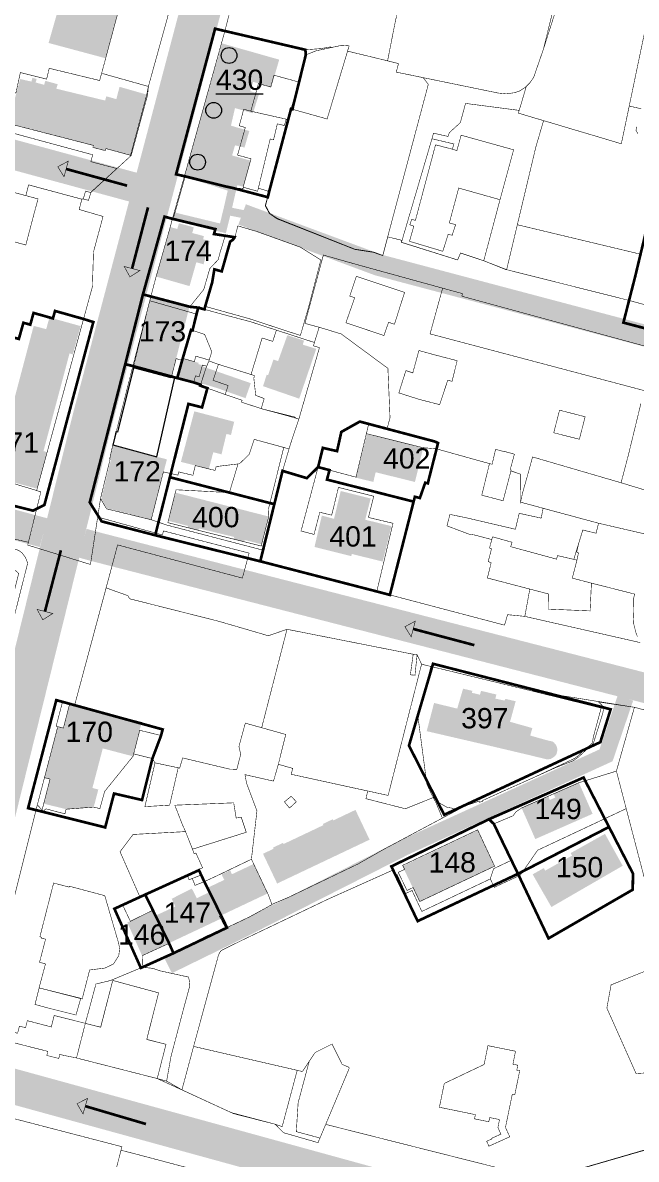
# Model space of a CAD drawing. Header units: millimetres. Extents: x 21689 to 31331, y 37531 to 43751.
# Drawn here: x 26445.3 to 26672, y 42605.9 to 43025.9 of the extents above; entities that cross this region are included whole.
import ezdxf

# ---------------------------------------------------------------- set-up
doc = ezdxf.new("R2010")
doc.units = ezdxf.units.MM
doc.linetypes.add('g5_084', pattern=[0.4, 0.2, -0.2])
for name, color, linetype, lineweight, transparency in [('0.1 ОКН', 1, 'Continuous', 9, 0.4), ('00 Дороги', 252, 'Continuous', 9, 0.2), ('24. ценная дореволюц постройка', 192, 'Continuous', 13, 0.4)]:
    doc.layers.add(name, color=color, linetype=linetype, lineweight=lineweight, transparency=transparency)
for name, color, linetype, lineweight in [('0.15 - Видовые раскрытия', 22, 'Continuous', 9), ('00 номер ОКН', 7, 'Continuous', 15), ('00 Разраб границы', 5, 'g5_084', 50), ('CONTUR', 150, 'Continuous', 9)]:
    doc.layers.add(name, color=color, linetype=linetype, lineweight=lineweight)
doc.layers.add('0.16.3 - пешеходные пути', color=40, linetype='boundary')
doc.layers.add('00 Парки и скверы', color=114, linetype='Continuous', lineweight=9, true_color=0x00a945, transparency=0.5)
doc.layers.add('25. ценная историческая застройка сов пер', color=92, linetype='Continuous', lineweight=0, true_color=0x19df16)
doc.styles.get("Standard").update_dxf_attribs({"font": 'arial.ttf'})
doc.linetypes.add('474_2', pattern='A,1,-0.5,[222,geobl2.shx,S=0.1,R=0,X=0,Y=0],-0.5,3', length=5)
doc.linetypes.add('boundary', pattern='A,7,-3,[1,bnd.shx,S=1,R=0,X=0,Y=0],-3,3', length=16)

# ---------------------------------------------------------------- blocks, each defined once
blk = doc.blocks.new('участки все')
at = {"layer": 'CONTUR', "const_width": 0.2}
for points in [[(3646.09, 5430.44), (3633.21, 5380.5), (3618.81, 5328.78), (3618.24, 5326.77), (3614.35, 5312.97), (3613.81, 5311.1), (3613.01, 5308.03), (3607.78, 5289.7), (3605.92, 5282.63), (3604.97, 5278.99), (3599.2, 5256.68), (3593.1, 5232.59), (3592.92, 5232.62), (3590.64, 5222.42), (3590.82, 5222.38), (3587.25, 5207.7), (3583.53, 5183.35), (3560.35, 5190.52), (3560.59, 5191.56), (3565.2, 5210.18), (3563.65, 5210.68), (3584.25, 5286.04), (3584.65, 5298.85), (3588.18, 5311.97), (3579.35, 5314.55), (3580.36, 5318.34), (3580.89, 5318.46), (3582.81, 5317.91), (3583.65, 5320.79), (3598.59, 5334.5), (3604.66, 5356.94), (3604.94, 5360.01), (3611.86, 5384.94)], [(3549.26, 5344.28), (3584.35, 5334.76), (3583.68, 5332.21), (3593.27, 5329.68), (3583.57, 5320.82), (3581.73, 5321.34), (3580.89, 5318.5), (3580.35, 5318.35), (3560.65, 5323.65), (3559.67, 5319.67), (3527.73, 5328.13)], [(3750.9, 4956.02), (3793.92, 4968.48)], [(3785.45, 5345.09), (3785.14, 5343.79), (3785.83, 5342.6)], [(3786.82, 5298.02), (3752.07, 5306.33), (3741.3, 5308.91), (3748.13, 5337.63), (3750.99, 5347.38), (3750.99, 5347.38), (3756.12, 5345.86), (3764.78, 5343.28), (3779.73, 5338.83), (3782.65, 5352.77), (3787.05, 5351.77)], [(3826.84, 5253.57), (3720.79, 5282.49), (3721, 5283.46), (3713.69, 5285.46), (3683.17, 5293.87), (3669.6, 5297.7), (3669.08, 5295.77), (3668.69, 5295.89), (3661.03, 5300.65), (3644.84, 5306.47), (3637.99, 5308.49), (3637.03, 5304.73), (3636.81, 5304.29), (3629.2, 5305.48), (3629.69, 5307.29), (3614.07, 5311.06), (3614.64, 5312.93), (3618.54, 5326.78), (3618.54, 5326.78), (3633.55, 5323.05), (3635.92, 5322.54), (3639.9, 5322.25), (3640.01, 5322.76), (3645.3, 5321.28), (3645.58, 5322.41), (3649.58, 5321.18), (3648.09, 5315.95), (3649.62, 5313.04), (3652.37, 5311.13), (3681.26, 5299.76), (3688.03, 5298.71), (3691.58, 5297.51), (3693.42, 5304.42), (3698.58, 5303.15), (3698.41, 5302.41), (3719.22, 5295.88), (3720.31, 5298.42), (3728.88, 5295.59), (3737.31, 5292.31), (3782.59, 5280.93), (3780.49, 5272.73), (3798.63, 5267.96)], [(3823.07, 5269.87), (3782.59, 5280.93), (3784.83, 5289.7), (3788.05, 5303.1)], [(3786.96, 5242.87), (3782.39, 5224.04), (3779.63, 5213.55), (3753.17, 5221.27), (3746.92, 5223.09), (3745.3, 5217.12), (3743.2, 5209.72), (3742.49, 5206.38), (3742.49, 5206.38), (3742.37, 5216.77), (3738.91, 5217.93), (3739.02, 5218.29), (3738.71, 5218.6), (3740.21, 5224.11), (3736.99, 5225), (3736.56, 5225.04), (3733.26, 5225.89), (3731.97, 5220.38), (3731, 5220.64), (3726.92, 5221.75), (3711.44, 5226.08), (3706.43, 5226.52), (3685.51, 5231.72), (3685.74, 5232.7), (3686.27, 5234.95), (3693.1, 5233.34), (3694.24, 5237.55), (3693.46, 5255.83), (3676.21, 5268.54), (3668.04, 5271.03), (3662.81, 5272.44), (3669.61, 5297.69), (3683.16, 5293.86), (3713.68, 5285.46), (3709.04, 5268.57), (3788.27, 5247.59)], [(3548.8, 5215.18), (3563.65, 5210.68), (3565.2, 5210.18), (3560.59, 5191.56), (3540.46, 5196.13)], [(3818.62, 5121.68), (3784.56, 5130.57), (3746.38, 5136.68), (3705.9, 5146.5), (3704.26, 5149.99), (3702.8, 5150.18), (3656.17, 5159.4), (3649.26, 5157.01), (3637.6, 5160.42), (3630.67, 5162.43), (3598.01, 5170.68), (3597.35, 5171.83), (3589.32, 5174.69), (3593.57, 5190.58), (3639.67, 5178.32), (3642.17, 5187.55), (3610.52, 5195.76), (3610.13, 5194.26), (3586.21, 5200.89), (3587.25, 5207.7), (3589.48, 5203.91), (3605.98, 5199.88), (3611.94, 5197.87), (3647.29, 5188.64), (3646.3, 5184.52), (3689.35, 5173.38), (3736.56, 5160.93), (3737.69, 5164.8), (3744.06, 5164.17), (3786.69, 5154.49)], [(3546.94, 5130.82), (3560.3, 5183.75), (3560.04, 5184.67), (3559.41, 5186.12), (3558.23, 5187.67)], [(3540.46, 5196.13), (3560.59, 5191.56), (3560.35, 5190.52), (3583.53, 5183.35), (3586.2, 5200.89), (3586.2, 5200.89), (3610.13, 5194.26), (3610.52, 5195.76), (3642.17, 5187.55), (3639.67, 5178.32), (3593.57, 5190.58), (3577.72, 5131.5), (3575.88, 5131.98), (3573.24, 5132.67), (3572.63, 5130.38), (3571.4, 5125.69), (3570.86, 5123.59), (3571.45, 5123.43), (3566.54, 5104.58), (3563.9, 5094.52), (3543.64, 5013.61)], [(3785.65, 5156.76), (3785.11, 5158.17), (3784.32, 5161.34), (3784.17, 5164.12), (3784.32, 5171.08), (3784.69, 5172.4), (3784.69, 5172.4), (3768.68, 5176.46), (3764.84, 5177.46), (3761.6, 5178.31), (3763.18, 5184.37), (3763.32, 5184.96), (3763.91, 5187.76), (3763.23, 5187.92), (3763.96, 5191.12), (3765.49, 5196.09), (3770.4, 5194.89), (3771.3, 5198.6), (3791.38, 5193.94)], [(3787.71, 4995.38), (3785.18, 4995.21), (3774.38, 5019.4), (3775.94, 5028), (3799.38, 5037.38)], [(3789.07, 5064.26), (3781.53, 5093.12), (3748.77, 5077.74), (3742.4, 5068.53), (3732.79, 5064.05), (3731.3, 5067.14), (3705.99, 5055.13), (3702.39, 5062.87), (3700.04, 5061.78), (3696.87, 5068.71), (3695.81, 5069.27), (3695.29, 5070.41), (3671.43, 5059.71), (3640.73, 5045.06), (3632.26, 5040.89), (3631.72, 5040.49), (3631.25, 5039.87), (3630.81, 5038.87), (3621.65, 5005.25), (3661.88, 4995.96), (3666.57, 5002.99), (3672.82, 5006.12), (3676.54, 4998.61), (3679.02, 4997.54), (3679.17, 4997.17), (3670.47, 4976.43), (3750.94, 4956.13), (3793.92, 4968.62)], [(3652.86, 4951.54), (3600.73, 4965.36), (3594.82, 4966.88), (3595.15, 4968.18), (3539.99, 4982.53), (3546.21, 5008.51), (3546.21, 5008.51), (3546.69, 5008.76), (3567.78, 5003.41), (3567.39, 5001.91), (3571.81, 5000.8), (3572.18, 5002.3), (3573.26, 5002.02), (3578.37, 5000.98), (3608.21, 4993.37), (3636.38, 4980.41), (3651.83, 4976.48), (3654.87, 4973.36), (3667.63, 4969.68), (3670.47, 4976.43), (3744.9, 4957.65)]]:
    blk.add_lwpolyline(points, dxfattribs=at)
for points in [[(3693.34, 5369.48), (3678.53, 5373.07), (3679.13, 5375.02), (3676.48, 5375.23), (3672.82, 5374.45), (3672.18, 5374.61), (3668.79, 5374.01), (3662.97, 5373.56), (3633.21, 5380.5), (3646.09, 5430.44), (3647.81, 5431.53), (3679.58, 5423.61), (3695.68, 5419.27), (3700.14, 5418.08), (3702.09, 5416.93), (3706.03, 5413.6), (3702.2, 5403.69), (3697.24, 5388.15), (3696.27, 5384.4), (3693.34, 5369.48)], [(3702.09, 5416.93), (3706.03, 5413.6), (3702.2, 5403.69), (3697.24, 5388.15), (3696.27, 5384.4), (3693.34, 5369.48), (3697.38, 5368.47), (3696.54, 5365.31), (3734.29, 5357.56), (3737.24, 5357.27), (3740.08, 5357.68), (3741.91, 5358.2), (3744.26, 5359.71), (3745.96, 5361.39), (3747.36, 5363.44), (3750.9, 5373.69), (3756.22, 5395.14), (3759.39, 5396.85), (3760.36, 5399.78), (3744.92, 5405.92), (3713.22, 5415.07), (3702.09, 5416.93)], [(3741.68, 5350.15), (3744.62, 5360.08), (3745.96, 5361.39), (3747.36, 5363.44), (3748.53, 5366.83), (3749.11, 5368.52), (3750.9, 5373.69), (3757.43, 5394.18), (3759.99, 5397.17), (3760.66, 5397.77), (3761.6, 5401.22), (3791.11, 5393.34), (3779.73, 5338.83), (3764.78, 5343.28), (3756.12, 5345.86), (3741.68, 5350.15)], [(3612.37, 5386.99), (3611.86, 5384.94), (3604.94, 5360.01), (3587.66, 5364.87), (3594.87, 5391.68), (3612.37, 5386.99)], [(3657.66, 5351.72), (3658.15, 5351.58), (3663.69, 5350.04), (3668.36, 5348.73), (3671, 5347.99), (3678.55, 5373.06), (3693.34, 5369.48), (3697.38, 5368.47), (3696.54, 5365.31), (3706.5, 5363.26), (3708.39, 5360.78), (3691.55, 5297.57), (3688.09, 5298.84), (3681.2, 5299.89), (3652.68, 5311.2), (3649.79, 5313.19), (3648.27, 5316.01), (3657.66, 5351.72)], [(3679.13, 5375.02), (3676.48, 5375.23), (3666.81, 5373.15), (3663.12, 5371.68), (3658.15, 5351.58), (3663.69, 5350.04), (3668.36, 5348.73), (3671, 5347.99), (3679.13, 5375.02)], [(3553.94, 5358.1), (3555.98, 5357.57), (3557.63, 5365.15), (3567.34, 5362.73), (3568.29, 5366.72), (3586.92, 5362.21), (3587.66, 5364.87), (3604.94, 5360.01), (3604.33, 5357.04), (3598.34, 5334.56), (3589.29, 5337.05), (3588.95, 5336.3), (3584.47, 5337.48), (3584.58, 5338.23), (3551.18, 5346.84), (3553.94, 5358.1)], [(3645.59, 5361.07), (3650.17, 5359.81), (3651.37, 5364.17), (3659.12, 5362.04), (3660.6, 5361.54), (3659.34, 5357.64), (3657.66, 5351.72), (3656.61, 5347.72), (3655.88, 5347.92), (3642.8, 5350.87), (3645.03, 5358.94), (3645.59, 5361.07)], [(3638.51, 5345.47), (3639.36, 5348.53), (3640.17, 5351.6), (3642.8, 5350.87), (3655.88, 5347.92), (3655.19, 5345.57), (3652.59, 5346.19), (3651.21, 5340.33), (3649.96, 5340.58), (3645.58, 5322.41), (3645.3, 5321.28), (3639.95, 5322.79), (3642.86, 5333.27), (3637.9, 5334.65), (3640.77, 5344.84), (3638.51, 5345.47)], [(3720.22, 5346.64), (3722.15, 5353.74), (3741.97, 5351.17), (3741.68, 5350.15), (3750.99, 5347.38), (3748.13, 5337.63), (3737.32, 5292.23), (3728.88, 5295.6), (3734.89, 5318.16), (3739.92, 5336.6), (3720.52, 5342), (3718.96, 5336.32), (3717.26, 5336.83), (3717.85, 5338.75), (3713.29, 5339.84), (3709.74, 5340.68), (3710.31, 5342.75), (3715.71, 5341.53), (3716.14, 5342.9), (3720.22, 5346.64)], [(3734.89, 5318.16), (3719.62, 5322.46), (3716.16, 5309.58), (3718.47, 5308.92), (3717.22, 5305.01), (3715.73, 5305.37), (3713.75, 5299.09), (3701.44, 5302.78), (3703.03, 5308.39), (3701.54, 5308.88), (3702.29, 5310.92), (3703.62, 5310.48), (3711.06, 5338.44), (3717.26, 5336.83), (3717.85, 5338.75), (3709.74, 5340.68), (3698.48, 5302.43), (3719.2, 5295.9), (3720.31, 5298.48), (3728.88, 5295.59), (3734.89, 5318.16)], [(3720.52, 5342), (3739.92, 5336.6), (3734.89, 5318.16), (3719.62, 5322.46), (3716.16, 5309.58), (3718.47, 5308.92), (3717.22, 5305.01), (3715.73, 5305.37), (3713.75, 5299.09), (3701.44, 5302.78), (3703.03, 5308.39), (3701.54, 5308.88), (3702.29, 5310.92), (3703.62, 5310.48), (3711.06, 5338.44), (3717.26, 5336.83), (3718.96, 5336.32), (3720.52, 5342)], [(3496.04, 5336.5), (3559.68, 5319.66), (3564.16, 5318.45), (3562.88, 5313.72), (3559.64, 5301.41), (3554.55, 5302.83), (3553.94, 5300.43), (3551.4, 5301.14), (3548.41, 5290.35), (3520.22, 5298.17), (3522.93, 5307.27), (3511.55, 5310.52), (3490.76, 5316.3), (3496.04, 5336.5)], [(3554.55, 5302.83), (3559.64, 5301.41), (3562.88, 5313.72), (3564.16, 5318.45), (3559.68, 5319.66), (3560.65, 5323.64), (3580.36, 5318.34), (3579.35, 5314.55), (3588.18, 5311.97), (3584.65, 5298.85), (3584.25, 5286.04), (3580.98, 5274.07), (3570.45, 5277.05), (3569.66, 5274.3), (3562.51, 5276.31), (3561.29, 5271.98), (3558.76, 5272.68), (3557.07, 5266.7), (3550.45, 5268.57), (3542.96, 5270.69), (3548.41, 5290.35), (3551.4, 5301.14), (3553.94, 5300.43), (3554.55, 5302.83)], [(3583.65, 5320.79), (3582.81, 5317.91), (3580.89, 5318.46), (3581.73, 5321.34), (3583.65, 5320.79)], [(3629.69, 5307.29), (3629.2, 5305.48), (3633.34, 5304.83), (3631.54, 5299), (3630.73, 5295.98), (3627.64, 5292.73), (3625.41, 5284.98), (3620.25, 5278.59), (3605.86, 5282.4), (3605.92, 5282.63), (3607.78, 5289.7), (3613.01, 5308.03), (3613.81, 5311.1), (3614.07, 5311.06), (3629.69, 5307.29)], [(3635.16, 5302.66), (3635.97, 5303.19), (3636.64, 5303.92), (3637.03, 5304.73), (3637.99, 5308.49), (3644.83, 5306.46), (3661.03, 5300.64), (3668.68, 5295.89), (3664.15, 5278.49), (3661.12, 5267.98), (3642.16, 5274.2), (3625.93, 5278.74), (3628.53, 5287.61), (3629.32, 5292.42), (3632.05, 5291.67), (3635.16, 5302.66)], [(3681.8, 5289.84), (3699.62, 5283.91), (3695.87, 5272.11), (3693.72, 5272.88), (3691.99, 5267.96), (3677.95, 5272.69), (3680.01, 5278.59), (3680.73, 5280.64), (3681.18, 5281.97), (3679.38, 5282.57), (3681.8, 5289.84)], [(3677.95, 5272.69), (3680.01, 5278.59), (3680.73, 5280.64), (3681.18, 5281.97), (3679.38, 5282.57), (3681.8, 5289.84), (3699.62, 5283.91), (3695.87, 5272.11), (3693.72, 5272.88), (3691.99, 5267.96), (3677.95, 5272.69)], [(3605.46, 5280.82), (3622.75, 5275.87), (3621.26, 5269.87), (3620.7, 5270.04), (3617.64, 5259.51), (3617.44, 5258.83), (3615.2, 5259.41), (3613.5, 5252.81), (3599.48, 5256.61), (3604.97, 5278.99), (3605.46, 5280.82)], [(3542.96, 5270.69), (3550.45, 5268.57), (3557.07, 5266.7), (3558.76, 5272.68), (3561.29, 5271.98), (3562.51, 5276.31), (3569.66, 5274.3), (3570.45, 5277.05), (3580.98, 5274.07), (3563.65, 5210.68), (3548.8, 5215.18), (3549.26, 5216.95), (3533.42, 5221.38), (3537.54, 5236.42), (3535.63, 5239.78), (3536.83, 5245.12), (3542.96, 5270.69)], [(3625.74, 5268.38), (3628.36, 5261.98), (3627.4, 5258.9), (3627.3, 5258.57), (3630.84, 5257.31), (3642.88, 5253.55), (3646.96, 5267.04), (3650.9, 5265.81), (3652.25, 5269.95), (3642.72, 5273.06), (3632.6, 5275.73), (3623.36, 5278.26), (3621.26, 5269.87), (3625.74, 5268.38)], [(3617.64, 5259.51), (3620.7, 5270.04), (3625.74, 5268.38), (3628.36, 5261.98), (3627.4, 5258.9), (3622.48, 5260.33), (3621.91, 5258.32), (3617.64, 5259.51)], [(3646.96, 5267.04), (3650.9, 5265.81), (3652.25, 5269.95), (3666.3, 5265.39), (3665.93, 5264.15), (3668.16, 5263.48), (3660.56, 5237.1), (3659.15, 5237.5), (3659.24, 5237.78), (3656.65, 5238.43), (3646.64, 5240.94), (3647.73, 5244.67), (3645.58, 5245.47), (3644.61, 5245.86), (3643.91, 5252.13), (3644.12, 5253.17), (3642.88, 5253.55), (3646.96, 5267.04)], [(3665.93, 5264.15), (3668.16, 5263.48), (3660.5, 5236.91), (3658.15, 5230.05), (3657.07, 5226.55), (3654.52, 5217.95), (3663.48, 5215.26), (3667.66, 5219.34), (3681.66, 5215.61), (3685.51, 5231.72), (3685.74, 5232.7), (3686.27, 5234.95), (3693.1, 5233.34), (3694.24, 5237.55), (3693.46, 5255.83), (3676.21, 5268.54), (3668.04, 5271.03), (3665.93, 5264.15)], [(3627.4, 5258.9), (3622.48, 5260.33), (3621.91, 5258.32), (3617.64, 5259.51), (3615.64, 5252.39), (3621.69, 5250.69), (3622.36, 5253.09), (3623.7, 5252.73), (3624.92, 5257.06), (3626.51, 5256.62), (3627.3, 5258.57), (3627.4, 5258.9)], [(3630.84, 5257.31), (3627.3, 5258.57), (3626.21, 5255.86), (3624.09, 5249.45), (3633.32, 5246.17), (3634.42, 5249.48), (3628.85, 5251.4), (3629.96, 5254.65), (3630.84, 5257.31)], [(3704.92, 5262.42), (3710.93, 5260.77), (3719.05, 5258.66), (3717.16, 5251.04), (3715.57, 5251.44), (3712.59, 5242.42), (3705.17, 5244.33), (3697.49, 5246.76), (3700.11, 5255.01), (3702.66, 5254.16), (3704.92, 5262.42)], [(3638.6, 5220.57), (3642.22, 5224.05), (3644.04, 5229.59), (3656.93, 5226.06), (3658.15, 5230.05), (3660.5, 5236.91), (3660.56, 5237.1), (3656.38, 5238.3), (3646.64, 5240.94), (3639.35, 5243.34), (3639.58, 5244.04), (3633.32, 5246.17), (3627.46, 5248.25), (3624.09, 5249.45), (3624.21, 5249.81), (3621.69, 5250.64), (3614.85, 5252.44), (3599.2, 5256.68), (3593.1, 5232.59), (3592.92, 5232.62), (3590.64, 5222.42), (3590.82, 5222.38), (3587.25, 5207.7), (3589.48, 5203.91), (3605.98, 5199.88), (3610.48, 5217.56), (3615.86, 5216.36), (3616.14, 5217.56), (3621.4, 5216.31), (3622.27, 5219.9), (3627.32, 5218.66), (3629.57, 5218.12), (3629.99, 5219.54), (3638.6, 5220.57)], [(3621.69, 5250.64), (3622.36, 5253.09), (3623.7, 5252.73), (3624.92, 5257.06), (3626.51, 5256.62), (3626.21, 5255.86), (3624.21, 5249.81), (3621.69, 5250.64)], [(3646.64, 5240.94), (3639.35, 5243.34), (3639.58, 5244.04), (3633.32, 5246.17), (3634.42, 5249.48), (3628.85, 5251.4), (3630.84, 5257.31), (3644.12, 5253.17), (3643.91, 5252.13), (3644.61, 5245.86), (3647.73, 5244.67), (3646.64, 5240.94)], [(3766.35, 5237.95), (3764.22, 5229.63), (3754.75, 5232.03), (3756.89, 5240.37), (3766.35, 5237.95)], [(3612.13, 5198.8), (3612.29, 5199.46), (3613.69, 5205.1), (3614.9, 5210.04), (3615.19, 5210.96), (3622.49, 5210.58), (3628.75, 5210.24), (3629.16, 5210.21), (3631.65, 5210.09), (3634.56, 5209.93), (3634.87, 5209.92), (3635.69, 5212.64), (3636.85, 5216.48), (3637.96, 5220.14), (3638.06, 5220.51), (3638.6, 5220.57), (3642.22, 5224.05), (3644.04, 5229.59), (3654.97, 5226.59), (3653.01, 5218.75), (3652.96, 5218.55), (3652.32, 5215.93), (3649.33, 5203.87), (3649.44, 5201.13), (3646.8, 5190.86), (3646.64, 5190.18), (3612.13, 5198.8)], [(3661.36, 5195.72), (3666.16, 5194.46), (3668.28, 5202.64), (3672.69, 5201.58), (3675.18, 5211.84), (3688.23, 5208.58), (3686.26, 5200.73), (3695.34, 5198.58), (3689.35, 5173.38), (3736.56, 5160.93), (3737.69, 5164.8), (3744.06, 5164.17), (3745.9, 5174.25), (3730.23, 5178.37), (3731.61, 5183.98), (3730.52, 5184.42), (3731.78, 5189.21), (3731, 5189.43), (3731.86, 5192.56), (3725.48, 5194.25), (3723.46, 5194.54), (3715.28, 5197.62), (3716.39, 5201.85), (3722.22, 5200.66), (3740.58, 5196.37), (3741.98, 5202.26), (3750.11, 5200.48), (3750.81, 5204.13), (3742.49, 5206.38), (3742.37, 5216.77), (3738.92, 5217.93), (3736.03, 5206.9), (3728.15, 5208.96), (3731, 5220.64), (3726.92, 5221.75), (3711.44, 5226.08), (3706.43, 5226.52), (3685.51, 5231.72), (3681.66, 5215.61), (3667.66, 5219.34), (3661.36, 5195.72)], [(3746.92, 5223.09), (3753.17, 5221.27), (3779.63, 5213.55), (3791.88, 5209.81), (3791.24, 5207.34), (3793.09, 5206.76), (3792.35, 5203.61), (3791.48, 5197.6), (3790.6, 5194.12), (3771.3, 5198.6), (3742.49, 5206.38), (3743.2, 5209.72), (3745.3, 5217.12), (3746.92, 5223.09)], [(3667.66, 5219.34), (3663.48, 5215.26), (3654.52, 5217.95), (3646.3, 5184.52), (3689.35, 5173.38), (3695.34, 5198.58), (3686.26, 5200.73), (3688.23, 5208.58), (3675.18, 5211.84), (3672.69, 5201.58), (3668.28, 5202.64), (3666.16, 5194.46), (3661.36, 5195.72), (3667.66, 5219.34)], [(3716.39, 5201.85), (3722.22, 5200.66), (3740.59, 5196.36), (3741.98, 5202.25), (3750.11, 5200.48), (3750.81, 5204.12), (3771.3, 5198.6), (3770.4, 5194.89), (3765.49, 5196.1), (3762.15, 5185.25), (3756.13, 5186.64), (3755.82, 5185.32), (3738.85, 5189.93), (3739.31, 5191.57), (3732.14, 5193.57), (3731.86, 5192.56), (3725.48, 5194.25), (3723.46, 5194.54), (3715.28, 5197.62), (3716.39, 5201.85)], [(3768.68, 5176.46), (3764.84, 5177.46), (3761.6, 5178.31), (3763.18, 5184.37), (3763.32, 5184.96), (3762.64, 5185.12), (3762.15, 5185.25), (3756.13, 5186.64), (3755.82, 5185.31), (3738.85, 5189.93), (3739.31, 5191.57), (3732.14, 5193.57), (3731.86, 5192.56), (3731, 5189.43), (3731.78, 5189.21), (3730.52, 5184.42), (3731.61, 5183.98), (3730.23, 5178.37), (3731.47, 5178.03), (3746.09, 5174.21), (3752.75, 5172.48), (3752.69, 5168.25), (3752.67, 5166.86), (3768.18, 5166.19), (3768.25, 5167.57), (3768.68, 5176.46)], [(3460.04, 5169.59), (3551.82, 5184.59), (3557.01, 5180.06), (3547.52, 5141.84), (3548.22, 5141.64), (3547.43, 5138.75), (3546.82, 5138.92), (3545.01, 5131.3), (3546.94, 5130.82), (3560.3, 5183.75), (3560.04, 5184.67), (3559.41, 5186.12), (3558.23, 5187.67), (3557.05, 5188.54), (3555.3, 5189.13), (3460.65, 5172.14), (3460.04, 5169.59)], [(3589.32, 5174.69), (3597.35, 5171.83), (3598.01, 5170.68), (3630.67, 5162.43), (3637.6, 5160.42), (3649.26, 5157.01), (3656.17, 5159.4), (3646.81, 5123.03), (3640.76, 5124.71), (3638.41, 5116.09), (3639.05, 5113.16), (3637.63, 5107.66), (3635.07, 5107.7), (3617.6, 5111.86), (3616.5, 5108.1), (3607.38, 5110.04), (3606.42, 5111.62), (3599.5, 5113.35), (3601.74, 5122.07), (3609.63, 5120.15), (3610.16, 5122.17), (3602.27, 5124.25), (3602.45, 5125), (3577.72, 5131.5), (3589.32, 5174.69)], [(3656.17, 5159.4), (3702.8, 5150.18), (3701.76, 5142.58), (3703.46, 5142.42), (3704.26, 5149.99), (3705.9, 5146.5), (3693.54, 5098), (3657.72, 5105.81), (3658.27, 5108), (3652.97, 5109.51), (3655.7, 5120.53), (3646.81, 5123.03), (3656.17, 5159.4)], [(3702.8, 5150.18), (3704.26, 5149.99), (3703.46, 5142.42), (3701.76, 5142.58), (3702.8, 5150.18)], [(3709.33, 5145.67), (3746.38, 5136.68), (3772.27, 5130.29), (3769.42, 5119.79), (3769.02, 5117.38), (3763.34, 5112.33), (3762.4, 5111.65), (3747.51, 5104.69), (3736.52, 5099.78), (3728.4, 5096.09), (3728.46, 5095.87), (3727.32, 5095.45), (3727.17, 5095.9), (3722.1, 5094.16), (3720.73, 5093.43), (3720.21, 5093.16), (3718.42, 5093.01), (3715.08, 5093.72), (3711.86, 5095.58), (3710.41, 5097.18), (3709.53, 5098.51), (3707.84, 5102.24), (3704.61, 5126.75), (3709.33, 5145.67)], [(3571.45, 5123.43), (3573.53, 5122.89), (3574.07, 5125), (3575.28, 5129.69), (3575.88, 5131.98), (3573.24, 5132.67), (3572.63, 5130.38), (3571.4, 5125.69), (3570.86, 5123.59), (3571.45, 5123.43)], [(3771.3, 5132.54), (3784.56, 5130.57), (3777.91, 5106.99), (3764.04, 5102.7), (3742.88, 5093.37), (3740.83, 5091.99), (3739.75, 5090.5), (3732.6, 5087.5), (3730.82, 5089.21), (3694.74, 5071.77), (3695.29, 5070.41), (3671.43, 5059.71), (3640.73, 5045.06), (3632.26, 5040.89), (3631.72, 5040.49), (3631.25, 5039.87), (3630.81, 5038.87), (3621.65, 5005.25), (3617.34, 4989.19), (3611.68, 4992.42), (3613.26, 5001.4), (3617.64, 5018.02), (3620.09, 5027.07), (3620.28, 5029.01), (3619.72, 5030.88), (3608.98, 5033.24), (3606.74, 5034.06), (3602.77, 5034.51), (3602.62, 5038.77), (3612.33, 5043.22), (3613.96, 5039.57), (3628.65, 5046.59), (3642.33, 5053.12), (3651.41, 5058.09), (3656.77, 5060.37), (3682.41, 5072.67), (3691.91, 5078.08), (3722.1, 5094.16), (3727.17, 5095.9), (3727.32, 5095.45), (3728.46, 5095.87), (3728.4, 5096.09), (3736.52, 5099.78), (3747.51, 5104.69), (3755.09, 5108.13), (3762, 5110.83), (3763.85, 5112.18), (3769.38, 5117.21), (3772.85, 5128.28), (3773.19, 5130.15), (3772.76, 5131.13), (3771.3, 5132.54)], [(3575.88, 5131.98), (3602.45, 5125), (3602.27, 5124.25), (3610.16, 5122.17), (3609.63, 5120.15), (3601.74, 5122.07), (3599.28, 5112.49), (3588.79, 5099.5), (3587.02, 5093.16), (3584.61, 5093.68), (3574.66, 5092.92), (3574.54, 5092.94), (3574.09, 5091.21), (3570.79, 5092.05), (3567.12, 5093.05), (3566.02, 5092.13), (3565.65, 5092.6), (3566.26, 5094.98), (3568.6, 5104.04), (3566.54, 5104.58), (3571.45, 5123.43), (3573.53, 5122.89), (3574.07, 5125), (3575.28, 5129.69), (3575.88, 5131.98)], [(3804.65, 5053.56), (3816.15, 5072.62), (3826.03, 5066.52), (3831.8, 5062.93), (3835.14, 5060.84), (3840.18, 5069), (3846.24, 5078.63), (3835.53, 5084.11), (3813.37, 5093.53), (3812.65, 5094.8), (3817.74, 5118.57), (3818.62, 5121.68), (3784.56, 5130.57), (3777.91, 5106.99), (3781.53, 5093.12), (3789.07, 5064.26), (3804.65, 5053.56)], [(3607.38, 5110.04), (3615.96, 5108.22), (3612.8, 5094.4), (3603.65, 5093.87), (3607.38, 5110.04)], [(3640.65, 5105.68), (3651.18, 5103.29), (3652.97, 5109.51), (3658.27, 5108), (3657.72, 5105.81), (3685.98, 5099.64), (3685.36, 5096.79), (3699.92, 5093.07), (3710.2, 5097.21), (3711.2, 5095.37), (3713.59, 5089.63), (3691.91, 5078.08), (3682.41, 5072.67), (3656.77, 5060.37), (3651.41, 5058.09), (3650.61, 5057.65), (3649.37, 5061.04), (3643.02, 5074.42), (3645.06, 5092.27), (3641.22, 5102.51), (3640.65, 5105.68)], [(3565.65, 5092.6), (3566.26, 5094.98), (3568.6, 5104.04), (3566.54, 5104.58), (3563.9, 5094.52), (3565.65, 5092.6)], [(3731.3, 5067.14), (3732.55, 5070.93), (3739.11, 5074.05), (3732.6, 5087.5), (3739.75, 5090.5), (3740.83, 5091.99), (3742.88, 5093.37), (3764.04, 5102.7), (3777.91, 5106.99), (3781.53, 5093.12), (3748.77, 5077.74), (3742.4, 5068.53), (3732.79, 5064.05), (3731.3, 5067.14)], [(3621.24, 5078.13), (3620.23, 5080.69), (3618.58, 5084.83), (3617.59, 5087.01), (3616.99, 5088.53), (3614.71, 5094.39), (3636.48, 5095.27), (3637.37, 5089.65), (3639.27, 5089.91), (3641.11, 5084.39), (3621.24, 5078.13)], [(3657.71, 5097.69), (3659.61, 5095.65), (3657.1, 5093.35), (3655.23, 5095.62), (3655.63, 5095.96), (3657.71, 5097.69)], [(3695.81, 5069.27), (3696.87, 5068.71), (3700.04, 5061.78), (3702.39, 5062.87), (3705.99, 5055.13), (3731.3, 5067.14), (3732.55, 5070.93), (3739.11, 5074.05), (3732.6, 5087.5), (3730.82, 5089.21), (3694.74, 5071.77), (3695.81, 5069.27)], [(3621.24, 5078.13), (3620.23, 5080.69), (3618.66, 5084.63), (3599.3, 5083.58), (3594.47, 5077.19), (3601.82, 5060.46), (3619.35, 5068.43), (3619.98, 5066.84), (3624.67, 5068.69), (3623.9, 5070.8), (3624.96, 5071.24), (3622.52, 5076.7), (3621.86, 5076.44), (3621.24, 5078.13)], [(3732.89, 5071.86), (3705.22, 5058.78), (3702.79, 5063.96), (3700.51, 5062.88), (3697.28, 5069.57), (3699.64, 5070.67), (3698.91, 5072.16), (3726.62, 5085.28), (3732.89, 5071.86)], [(3732.89, 5071.86), (3705.22, 5058.78), (3702.79, 5063.96), (3700.51, 5062.88), (3697.28, 5069.57), (3699.64, 5070.67), (3698.91, 5072.16), (3726.62, 5085.28), (3732.89, 5071.86)], [(3633.55, 5048.94), (3642.33, 5053.12), (3650.61, 5057.65), (3649.37, 5061.04), (3643.02, 5074.42), (3629.27, 5067.83), (3625.61, 5066.15), (3629.27, 5058.83), (3631.8, 5053.65), (3631.18, 5053.36), (3633.55, 5048.94)], [(3569.91, 5065.62), (3575.61, 5064.14), (3575.68, 5064.46), (3588.82, 5060.96), (3593.92, 5043.46), (3594.32, 5041.48), (3593.99, 5038.77), (3592.01, 5035.68), (3588.86, 5034.2), (3583.24, 5033.5), (3580.47, 5022.79), (3564.54, 5026.88), (3566.91, 5035.73), (3564.72, 5036.34), (3566.94, 5044.89), (3565.41, 5045.26), (3565.48, 5045.58), (3564.85, 5045.79), (3569.91, 5065.62)], [(3612.56, 5043.42), (3606.61, 5055.59), (3598.28, 5051.48), (3595.42, 5057.52), (3601.82, 5060.46), (3619.35, 5068.43), (3619.98, 5066.84), (3621.17, 5067.32), (3622.18, 5064.77), (3625.61, 5066.15), (3629.27, 5058.83), (3631.8, 5053.65), (3631.18, 5053.36), (3633.55, 5048.94), (3626.73, 5046.19), (3614.22, 5039.69), (3612.56, 5043.42)], [(3823.59, 4993.45), (3802.61, 4996.95), (3787.71, 4995.38), (3785.18, 4995.21), (3774.38, 5019.4), (3775.94, 5028), (3799.38, 5037.38), (3788.63, 5063.85), (3804.65, 5053.56), (3806.58, 5052.44), (3805.25, 5050.65), (3822.13, 5039.36), (3821.41, 5034.57), (3847.97, 5012.13), (3850.26, 5011.69), (3849.96, 5001.63), (3827.62, 4996.1), (3823.59, 4993.45)], [(3581.64, 5013.77), (3585.56, 5028.31), (3590.96, 5029.6), (3602.76, 5034.52), (3606.74, 5034.07), (3608.98, 5033.24), (3619.72, 5030.89), (3620.26, 5029), (3620.08, 5027.07), (3617.64, 5018.02), (3613.26, 5001.4), (3611.68, 4992.42), (3608.21, 4993.37), (3611.46, 5006.04), (3604.35, 5007.83), (3608.71, 5025.04), (3591.76, 5029.63), (3587.29, 5012.37), (3581.64, 5013.77)], [(3578.37, 5000.98), (3581.64, 5013.77), (3587.32, 5012.32), (3591.77, 5029.62), (3608.71, 5025.03), (3604.32, 5007.82), (3611.45, 5006.03), (3608.21, 4993.37), (3578.37, 5000.98)], [(3564.58, 5026.87), (3579.95, 5023.01), (3578.18, 5016.86), (3568.27, 5019.33), (3563.03, 5020.76), (3564.58, 5026.87)], [(3546.21, 5008.51), (3544.29, 5008.88), (3542.9, 5009.7), (3545.55, 5010.58), (3549.24, 5011.82), (3556.61, 5010.12), (3557.25, 5012.65), (3559.57, 5012.23), (3560.2, 5014.76), (3569.07, 5012.44), (3570.12, 5016.67), (3576.56, 5015.05), (3581.64, 5013.77), (3578.37, 5000.98), (3573.26, 5002.02), (3572.18, 5002.3), (3571.81, 5000.8), (3567.39, 5001.91), (3567.78, 5003.41), (3546.69, 5008.76), (3546.21, 5008.51)], [(3635.59, 4980.77), (3651.83, 4976.48), (3654.37, 4975.59), (3659.94, 4996.41), (3621.65, 5005.25), (3617.34, 4989.19), (3635.59, 4980.77)], [(3664.36, 4999.68), (3666.57, 5002.99), (3672.82, 5006.12), (3676.54, 4998.61), (3679.02, 4997.54), (3679.17, 4997.17), (3670.47, 4976.43), (3668.35, 4971.39), (3659.61, 4973.75), (3660.28, 4984.4), (3664.36, 4999.68)], [(3730.43, 5005.53), (3740.62, 5003.46), (3739.66, 4998.67), (3741.46, 4998.3), (3741.09, 4996.49), (3742.17, 4996.27), (3740.35, 4987.34), (3739.42, 4987.53), (3736.91, 4975.32), (3738.48, 4971.84), (3730.79, 4968.37), (3729.96, 4970.18), (3731.92, 4971.07), (3731.83, 4971.29), (3735.21, 4972.83), (3734.12, 4975.28), (3734.71, 4978.22), (3731.08, 4978.95), (3730.76, 4977.4), (3725.48, 4978.48), (3725.79, 4980.03), (3712.49, 4982.76), (3714.29, 4991.56), (3729.01, 4998.57), (3730.43, 5005.53)], [(3535.69, 4979.91), (3539.99, 4982.53), (3595.15, 4968.18), (3594.82, 4966.88), (3590.27, 4949.14), (3585.66, 4956.54), (3585.29, 4954.95), (3582.84, 4955.6), (3581.22, 4947.83), (3543.7, 4959.36), (3531.26, 4962.97), (3535.69, 4979.91)], [(3594.82, 4966.88), (3600.73, 4965.36), (3652.86, 4951.54), (3658.65, 4950.09), (3654.98, 4936.15), (3649.03, 4937.82), (3648.52, 4935.68), (3643.51, 4936.83), (3636.18, 4908.56), (3616.02, 4914.77), (3612.98, 4915.78), (3617.9, 4936.69), (3596.21, 4941.84), (3591.24, 4946.53), (3591.7, 4946.81), (3590.27, 4949.14), (3594.82, 4966.88)]]:
    blk.add_lwpolyline(points, close=True, dxfattribs=at)
blk = doc.blocks.new('стрелка вид улицы')
at = {"layer": '0.15 - Видовые раскрытия', "linetype": '474_2'}
h = blk.add_hatch(color=256, dxfattribs=at)
h.dxf.hatch_style = 1
h.paths.add_polyline_path([(-23.36, -2.99), (-23.36, 2.99), (-26.54, 0)])
at = {"layer": '0.15 - Видовые раскрытия', "const_width": 0.2}
blk.add_lwpolyline([(-23.36, -2.99), (-23.36, 2.99), (-26.54, 0), (-23.36, -2.99)], dxfattribs=at)
at = {"layer": '0.15 - Видовые раскрытия', "linetype": '474_2', "const_width": 1}
blk.add_lwpolyline([(-23.36, 0), (0, 0)], dxfattribs=at)

msp = doc.modelspace()

# ---------------------------------------------------------------- hatches: boundary and pattern name
at = {"layer": '0.1 ОКН', "lineweight": 9, "transparency": 33554585}
h = msp.add_hatch(color=1, dxfattribs=at)
h.dxf.hatch_style = 1
h.paths.add_polyline_path([(26530.4, 43004.07), (26537.12, 43002.17), (26540.03, 43012.28), (26518.9, 43018.28), (26505.54, 42971.09), (26526.89, 42965.26), (26529.59, 42974.91), (26522.63, 42976.87), (26523.7, 42980.62), (26527.22, 42979.79), (26528.99, 42985.9), (26522.2, 42987.89), (26523.7, 42994.38), (26530.33, 42992.46), (26532.61, 42999.66), (26529.33, 43000.61)])
at = {"layer": '0.1 ОКН', "transparency": 33554687}
h = msp.add_hatch(color=2, dxfattribs=at)
h.dxf.hatch_style = 1
edge = h.paths.add_edge_path()
edge.add_arc((26521.5, 43013.81), 2.91, 0, 360)
h = msp.add_hatch(color=2, dxfattribs=at)
h.dxf.hatch_style = 1
edge = h.paths.add_edge_path()
edge.add_arc((26515.81, 42993.56), 2.91, 0, 360)
h = msp.add_hatch(color=2, dxfattribs=at)
h.dxf.hatch_style = 1
edge = h.paths.add_edge_path()
edge.add_arc((26509.88, 42974.39), 2.91, 0, 360)
at = {"layer": '0.1 ОКН', "transparency": 33554585}
h = msp.add_hatch(color=1, dxfattribs=at)
h.dxf.hatch_style = 1
h.paths.add_polyline_path([(26502.37, 42949.7), (26499.66, 42950.44), (26494.43, 42932.15), (26501.88, 42930.02), (26506.89, 42928.59), (26509.43, 42937.41), (26512.08, 42936.65), (26514.37, 42945.21), (26511.9, 42945.92), (26512.19, 42947.04), (26510.32, 42947.59), (26507.9, 42948.2), (26508.48, 42950.32), (26502.97, 42951.81)])
h = msp.add_hatch(color=1, dxfattribs=at)
h.dxf.hatch_style = 1
h.paths.add_polyline_path([(26486.14, 42898.38), (26500.09, 42894.63), (26506.89, 42921.02), (26492.66, 42924.88)])
h = msp.add_hatch(color=1, dxfattribs=at)
h.dxf.hatch_style = 1
h.paths.add_polyline_path([(26439.97, 42878.66), (26434.89, 42875.98), (26424.29, 42878.78), (26420.13, 42863.61), (26436.01, 42859.32), (26435.69, 42857.71), (26450.7, 42853.68), (26454.33, 42867.22), (26452.92, 42867.6), (26462.54, 42903.7), (26463.75, 42903.35), (26466.68, 42913.8), (26455.12, 42917.01), (26453.93, 42912.68), (26449.3, 42913.89)])
h = msp.add_hatch(color=1, dxfattribs=at)
h.dxf.hatch_style = 1
h.paths.add_polyline_path([(26572.46, 42873.9), (26568.43, 42857.78), (26574.83, 42856.22), (26575.68, 42859.79), (26590.2, 42856.21), (26591.64, 42861.92), (26592.17, 42863.85), (26592.04, 42863.98), (26593.27, 42868.77)])
h = msp.add_hatch(color=1, dxfattribs=at)
h.dxf.hatch_style = 1
h.paths.add_polyline_path([(26478.59, 42869.92), (26477.32, 42864.75), (26477.87, 42864.62), (26474.27, 42849.95), (26476.36, 42846.48), (26492.83, 42842.32), (26498.53, 42864.56), (26494.77, 42865.52)])
h = msp.add_hatch(color=1, dxfattribs=at)
h.dxf.hatch_style = 1
h.paths.add_polyline_path([(26523.35, 42835.89), (26510.47, 42839.01), (26510.23, 42838.37), (26506.23, 42839.37), (26506.31, 42839.97), (26499.11, 42841.81), (26501.61, 42852.28), (26536.18, 42843.43), (26533.54, 42833.16), (26527.27, 42834.77), (26527.14, 42834.08), (26523.19, 42835.01)])
h = msp.add_hatch(color=1, dxfattribs=at)
h.dxf.hatch_style = 1
h.paths.add_polyline_path([(26553.08, 42832.18), (26566.67, 42828.79), (26566.87, 42829.61), (26573.66, 42827.92), (26578.29, 42826.77), (26581.53, 42839.88), (26571.83, 42842.25), (26573.83, 42850.11), (26562.78, 42852.85), (26560.29, 42842.58), (26555.8, 42843.78)])
h = msp.add_hatch(color=1, dxfattribs=at)
h.dxf.hatch_style = 1
h.paths.add_polyline_path([(26625.35, 42767.57), (26627.43, 42775.17), (26623.59, 42776.05), (26623.35, 42775.41), (26619.91, 42776.13), (26620.31, 42777.65), (26614.63, 42779.01), (26614.23, 42777.57), (26611.27, 42778.29), (26611.43, 42779.01), (26607.99, 42779.81), (26605.83, 42772.45), (26597.27, 42774.53), (26594.54, 42764.11), (26621.03, 42757.97), (26633.03, 42755.13), (26638.93, 42753.69), (26640.28, 42753.79), (26641.19, 42754.31), (26642.03, 42754.96), (26642.54, 42755.68), (26642.8, 42756.79), (26642.78, 42757.6), (26642.7, 42758.16), (26642.49, 42758.71), (26642.1, 42759.33), (26641.48, 42759.98), (26640.94, 42760.3), (26638.99, 42760.74), (26632.81, 42762.49), (26633.59, 42765.25)])
at = {"layer": '0.1 ОКН', "lineweight": 30, "transparency": 33554585}
h = msp.add_hatch(color=1, dxfattribs=at)
h.dxf.hatch_style = 1
h.paths.add_polyline_path([(26460.27, 42765.25), (26458.19, 42765.8), (26453.24, 42746.93), (26455.33, 42746.39), (26452.96, 42737.33), (26461.35, 42735.25), (26471.49, 42736.06), (26473.19, 42742.55), (26471.01, 42743.12), (26474.83, 42757.74), (26485.93, 42754.83), (26489.2, 42767.34), (26462.72, 42774.41)])
at = {"layer": '0.1 ОКН', "transparency": 33554585}
h = msp.add_hatch(color=1, dxfattribs=at)
h.dxf.hatch_style = 1
h.paths.add_polyline_path([(26640.04, 42738.68), (26639.43, 42740.06), (26629.62, 42735.73), (26634.69, 42724.23), (26655.85, 42733.56), (26650.78, 42745.06), (26641.45, 42740.94), (26642.05, 42739.57)])
h = msp.add_hatch(color=1, dxfattribs=at)
h.dxf.hatch_style = 1
h.paths.add_polyline_path([(26585.62, 42714.22), (26591.91, 42701.01), (26619.64, 42714.22), (26613.35, 42727.43)])
h = msp.add_hatch(color=1, dxfattribs=at)
h.dxf.hatch_style = 1
h.paths.add_polyline_path([(26638.34, 42712.57), (26637.82, 42713.5), (26633.7, 42711.2), (26640.63, 42699.12), (26666.99, 42714.36), (26660.43, 42726.15), (26647.76, 42719.06), (26648.28, 42718.13)])
h = msp.add_hatch(color=1, dxfattribs=at)
h.dxf.hatch_style = 1
h.paths.add_polyline_path([(26501.63, 42699.31), (26494.4, 42695.97), (26499.31, 42685.77), (26518.39, 42694.76), (26517.94, 42695.72), (26518.37, 42695.92), (26514.26, 42704.63), (26509.59, 42702.38), (26507.74, 42705.96), (26500.31, 42702.17)])
h = msp.add_hatch(color=1, dxfattribs=at)
h.dxf.hatch_style = 1
h.paths.add_polyline_path([(26483.9, 42693.4), (26489.37, 42681.12), (26499.31, 42685.77), (26493.34, 42697.96)])
at = {"layer": '00 Парки и скверы'}
h = msp.add_hatch(color=256, dxfattribs=at)
h.dxf.hatch_style = 1
h.paths.add_polyline_path([(26475.45, 43090.47), (26454.8, 43018.44), (26475.9, 43012.78), (26481.67, 43034.02), (26499.12, 43029.35), (26510.75, 43082.26)])
at = {"layer": '24. ценная дореволюц постройка'}
h = msp.add_hatch(color=192, dxfattribs=at)
h.dxf.hatch_style = 1
h.paths.add_polyline_path([(26503.71, 42863.63), (26508.67, 42882.31), (26523.41, 42878.44), (26522.21, 42873.56), (26520.53, 42873.96), (26518.71, 42866.41), (26515.67, 42867.21), (26514.03, 42860.99)])
h.paths.add_polyline_path([(26517.02, 42890.93), (26508.43, 42893.5), (26508.98, 42895.43), (26510.29, 42895.07), (26511.4, 42899), (26529.55, 42892.71), (26527.58, 42887.17)])
h.paths.add_polyline_path([(26508.98, 42895.44), (26510.29, 42895.07), (26511.51, 42899.38), (26510.14, 42899.76), (26510.27, 42900.22), (26504.36, 42901.88), (26502.33, 42894.68), (26508.3, 42893.03)])
h.paths.add_polyline_path([(26543.07, 42910.46), (26549.21, 42908.43), (26548.76, 42906.94), (26553.72, 42905.41), (26547.43, 42886.99), (26534.04, 42891.61), (26535.43, 42895.85), (26535.92, 42895.68), (26537.91, 42901.43), (26539.62, 42900.86)])
h = msp.add_hatch(color=192, dxfattribs=at)
h.dxf.hatch_style = 1
h.paths.add_polyline_path([(26513.52, 42706.2), (26519.73, 42709.14), (26518.73, 42711.24), (26521.88, 42712.73), (26522.58, 42711.24), (26530.63, 42715.04), (26535.78, 42704.15), (26518.37, 42695.92)])
at = {"layer": '25. ценная историческая застройка сов пер', "lineweight": 30, "true_color": 0x19df16, "transparency": 33554585}
h = msp.add_hatch(color=92, dxfattribs=at)
h.dxf.hatch_style = 1
h.paths.add_polyline_path([(26481.03, 43002.24), (26491.4, 42999.26), (26485.33, 42976.86), (26476.11, 42979.38), (26475.87, 42978.54), (26471.45, 42979.79), (26471.67, 42980.59), (26439.88, 42988.85), (26444.31, 43005.11), (26448.46, 43004.17), (26448.83, 43005.58), (26450.39, 43005.14), (26450, 43003.85), (26453.17, 43002.96), (26453.58, 43004.46), (26458.15, 43003.21), (26457.69, 43001.53), (26475.71, 42997.16), (26476.14, 42998.73), (26479.85, 42997.68)])
h = msp.add_hatch(color=92, dxfattribs=at)
h.dxf.hatch_style = 1
h.paths.add_polyline_path([(26541.65, 42722.4), (26541.45, 42722.83), (26537.76, 42721.08), (26537.96, 42720.65), (26534.05, 42718.8), (26539.27, 42707.8), (26573.44, 42724.01), (26568.22, 42735.01), (26560.07, 42731.14), (26559.87, 42731.57), (26556.18, 42729.82), (26556.39, 42729.39)])

# ---------------------------------------------------------------- linework, layer by layer
at = {"layer": '0.1 ОКН', "color": 7, "elevation": 15.58}
msp.add_lwpolyline([(26480.31, 42874.61), (26479.77, 42874.74), (26478.59, 42869.92), (26494.77, 42865.52), (26501.52, 42894.86), (26500.24, 42895.19), (26500.09, 42894.63), (26486.14, 42898.38)], close=True, dxfattribs=at)
at = {"layer": '0.1 ОКН', "color": 7, "transparency": 33554687}
for centre in [(26521.5, 43013.81), (26515.81, 42993.56), (26509.88, 42974.39)]:
    msp.add_circle(centre, 2.91, dxfattribs=at)
at = {"layer": '0.16.3 - пешеходные пути', "color": 40, "true_color": 0xf8d731, "transparency": 33554687, "const_width": 3, "flags": 128}
for points in [[(26505.37, 42970.5), (26522.78, 42964.88), (26520.74, 42956.01), (26519.23, 42949.94), (26500.86, 42954.39)], [(26530.03, 42954.53), (26521.03, 42956.31)]]:
    msp.add_lwpolyline(points, dxfattribs=at)
at = {"layer": '00 Дороги', "lineweight": 9}
for points, const_width in [([(26888.17, 43707.31), (26760.97, 43499.07), (26754.96, 43490.1), (26747.82, 43481.63), (26736.15, 43474.54), (26724.26, 43469.15), (26647.12, 43443.67), (26625.06, 43424.21), (26617.91, 43409.71), (26533.94, 43117.5), (26470.93, 42878.98), (26413.5, 42646.41), (26345.5, 42395.97)], 15), ([(26253.07, 43027.84), (26255.5, 43027.16), (26408.33, 42986.25), (26486.07, 42965.15)], 11), ([(26526.33, 42955.08), (26576.64, 42936.4), (26720, 42898.4), (26821.58, 42873.07)], 8), ([(26219.4, 42900.35), (26220.82, 42899.95), (26452.94, 42837.45)], 11), ([(26467.4, 42833.56), (26473.48, 42831.92), (26791.29, 42750.25)], 11), ([(26667.99, 42776.33), (26660.81, 42755.17), (26586.51, 42721.24), (26523.93, 42689.51), (26499.05, 42677.35)], 6), ([(26419.27, 42638.95), (26425.35, 42637.34), (26623.22, 42582.93)], 13)]:
    msp.add_lwpolyline(points, dxfattribs=dict(at, const_width=const_width))
at = {"layer": '00 Разраб границы', "ltscale": 5, "const_width": 1}
for points in [[(26501.92, 42969.91), (26505.28, 42969.14), (26520.3, 42965.4), (26522.67, 42964.9), (26535.83, 42961.44), (26536.33, 42963.54), (26544.41, 42994.08), (26544.89, 42993.94), (26549.86, 43014.03), (26549.71, 43015.92), (26519.96, 43022.86), (26516.34, 43023.71), (26501.92, 42969.91)], [(26501.92, 42969.91), (26505.28, 42969.14), (26520.3, 42965.4), (26522.67, 42964.9), (26535.83, 42961.44), (26536.33, 42963.54), (26544.41, 42994.08), (26544.89, 42993.94), (26549.86, 43014.03), (26549.71, 43015.92), (26519.96, 43022.86), (26516.34, 43023.71), (26501.92, 42969.91)], [(26489.67, 42925.52), (26492.6, 42924.76), (26507, 42920.95), (26510.1, 42920.62), (26512.41, 42920), (26512.68, 42921.1), (26515.27, 42929.97), (26516.07, 42934.78), (26518.8, 42934.03), (26521.91, 42945.02), (26522.71, 42945.55), (26523.38, 42946.28), (26523.56, 42946.65), (26520.09, 42947.19), (26515.95, 42947.84), (26516.44, 42949.65), (26500.81, 42953.41), (26500.55, 42953.46), (26497.66, 42954.25), (26489.67, 42925.52)], [(26489.67, 42925.52), (26492.6, 42924.76), (26507, 42920.95), (26510.1, 42920.62), (26512.41, 42920), (26512.68, 42921.1), (26515.27, 42929.97), (26516.07, 42934.78), (26518.8, 42934.03), (26521.91, 42945.02), (26522.71, 42945.55), (26523.38, 42946.28), (26523.56, 42946.65), (26520.09, 42947.19), (26515.95, 42947.84), (26516.44, 42949.65), (26500.81, 42953.41), (26500.55, 42953.46), (26497.66, 42954.25), (26489.67, 42925.52)], [(26667.24, 42915.09), (26685.38, 42910.32), (26708.04, 42904.86), (26709.81, 42912.22), (26711.19, 42917.89), (26714.54, 42917.03), (26718.93, 42938.12), (26720, 42943.29), (26713.63, 42945.01), (26713.28, 42943.53), (26709.87, 42944.37), (26706.61, 42945.15), (26706.79, 42945.91), (26697.11, 42947.27), (26694.66, 42947.81), (26695.24, 42949.77), (26682.82, 42953.03), (26676.9, 42954.27), (26676.07, 42951.01), (26674.79, 42945.46), (26673.57, 42940.38), (26671.58, 42932.06), (26669.33, 42923.28), (26667.24, 42915.09)], [(26667.24, 42915.09), (26685.38, 42910.32), (26708.04, 42904.86), (26709.81, 42912.22), (26711.19, 42917.89), (26714.54, 42917.03), (26718.93, 42938.12), (26720, 42943.29), (26713.63, 42945.01), (26713.28, 42943.53), (26709.87, 42944.37), (26706.61, 42945.15), (26706.79, 42945.91), (26697.11, 42947.27), (26694.66, 42947.81), (26695.24, 42949.77), (26682.82, 42953.03), (26676.9, 42954.27), (26676.07, 42951.01), (26674.79, 42945.46), (26673.57, 42940.38), (26671.58, 42932.06), (26669.33, 42923.28), (26667.24, 42915.09)], [(26510.1, 42920.62), (26507, 42920.95), (26492.6, 42924.76), (26489.67, 42925.52), (26483.14, 42899.75), (26485.94, 42899.04), (26486.23, 42898.97), (26500.24, 42895.17), (26501.6, 42894.8), (26502.35, 42894.6), (26502.39, 42894.75), (26504.18, 42901.19), (26504.38, 42901.87), (26507.45, 42912.4), (26508, 42912.22), (26509.49, 42918.23), (26510.1, 42920.62)], [(26510.1, 42920.62), (26507, 42920.95), (26492.6, 42924.76), (26489.67, 42925.52), (26483.14, 42899.75), (26485.94, 42899.04), (26486.23, 42898.97), (26500.24, 42895.17), (26501.6, 42894.8), (26502.35, 42894.6), (26502.39, 42894.75), (26504.18, 42901.19), (26504.38, 42901.87), (26507.45, 42912.4), (26508, 42912.22), (26509.49, 42918.23), (26510.1, 42920.62)], [(26417.61, 42853.44), (26449.05, 42845.61), (26453.26, 42847.73), (26471.34, 42915.3), (26467.73, 42916.43), (26457.19, 42919.41), (26456.41, 42916.65), (26449.25, 42918.67), (26448.04, 42914.34), (26445.51, 42915.04), (26443.81, 42909.06), (26437.19, 42910.93), (26429.71, 42913.05), (26423.57, 42887.48), (26422.37, 42882.14), (26424.29, 42878.78), (26420.17, 42863.74), (26417.61, 42853.44)], [(26417.61, 42853.44), (26449.05, 42845.61), (26453.26, 42847.73), (26471.34, 42915.3), (26467.73, 42916.43), (26457.19, 42919.41), (26456.41, 42916.65), (26449.25, 42918.67), (26448.04, 42914.34), (26445.51, 42915.04), (26443.81, 42909.06), (26437.19, 42910.93), (26429.71, 42913.05), (26423.57, 42887.48), (26422.37, 42882.14), (26424.29, 42878.78), (26420.17, 42863.74), (26417.61, 42853.44)], [(26470.02, 42848.66), (26474.42, 42841.64), (26494.21, 42836.52), (26506.48, 42885.05), (26511.52, 42883.77), (26513.5, 42890.86), (26510.84, 42891.81), (26510.96, 42892.17), (26508.44, 42893), (26501.6, 42894.8), (26500.24, 42895.17), (26486.23, 42898.97), (26485.94, 42899.04), (26483.14, 42899.75), (26470.02, 42848.66)], [(26470.02, 42848.66), (26474.42, 42841.64), (26494.21, 42836.52), (26506.48, 42885.05), (26511.52, 42883.77), (26513.5, 42890.86), (26510.84, 42891.81), (26510.96, 42892.17), (26508.44, 42893), (26501.6, 42894.8), (26500.24, 42895.17), (26486.23, 42898.97), (26485.94, 42899.04), (26483.14, 42899.75), (26470.02, 42848.66)], [(26589.71, 42848.94), (26590.16, 42850.74), (26592.02, 42850.28), (26594, 42855.94), (26594.97, 42855.71), (26595.44, 42857.65), (26598.16, 42868.29), (26598.72, 42870.61), (26597.45, 42871.18), (26569.83, 42878.52), (26563, 42874.7), (26561.41, 42867.6), (26556.17, 42868.8), (26554.41, 42861.7), (26558.62, 42860.58), (26557.69, 42857.08), (26589.71, 42848.94)], [(26589.71, 42848.94), (26590.16, 42850.74), (26592.02, 42850.28), (26594, 42855.94), (26594.97, 42855.71), (26595.44, 42857.65), (26598.16, 42868.29), (26598.72, 42870.61), (26597.45, 42871.18), (26569.83, 42878.52), (26563, 42874.7), (26561.41, 42867.6), (26556.17, 42868.8), (26554.41, 42861.7), (26558.62, 42860.58), (26557.69, 42857.08), (26589.71, 42848.94)], [(26533.05, 42826.88), (26576.1, 42815.74), (26580.94, 42814.46), (26589.71, 42848.94), (26557.69, 42857.08), (26558.62, 42860.58), (26554.41, 42861.7), (26550.23, 42857.62), (26541.27, 42860.3), (26534.04, 42830.99), (26533.05, 42826.88)], [(26533.05, 42826.88), (26576.1, 42815.74), (26580.94, 42814.46), (26589.71, 42848.94), (26557.69, 42857.08), (26558.62, 42860.58), (26554.41, 42861.7), (26550.23, 42857.62), (26541.27, 42860.3), (26534.04, 42830.99), (26533.05, 42826.88)], [(26494.21, 42836.52), (26533.05, 42826.88), (26538.23, 42847.99), (26536.6, 42848.41), (26521.62, 42852.28), (26499.63, 42857.95), (26494.21, 42836.52)], [(26494.21, 42836.52), (26533.05, 42826.88), (26538.23, 42847.99), (26536.6, 42848.41), (26521.62, 42852.28), (26499.63, 42857.95), (26494.21, 42836.52)], [(26457.66, 42775.58), (26447.24, 42735.68), (26475.73, 42728.55), (26479, 42741.06), (26489.35, 42738.67), (26493.17, 42753.98), (26496.38, 42762.51), (26496.96, 42764.75), (26457.66, 42775.58)], [(26457.66, 42775.58), (26447.24, 42735.68), (26475.73, 42728.55), (26479, 42741.06), (26489.35, 42738.67), (26493.17, 42753.98), (26496.38, 42762.51), (26496.96, 42764.75), (26457.66, 42775.58)], [(26617.57, 42731.57), (26619.34, 42729.86), (26628.28, 42711.39), (26661.92, 42728.7), (26652.52, 42746.97), (26617.57, 42731.57)], [(26617.57, 42731.57), (26619.34, 42729.86), (26628.28, 42711.39), (26661.92, 42728.7), (26652.52, 42746.97), (26617.57, 42731.57)], [(26591.21, 42693.91), (26628.28, 42711.39), (26619.34, 42729.86), (26617.57, 42731.57), (26581.49, 42714.13), (26591.21, 42693.91)], [(26591.21, 42693.91), (26628.28, 42711.39), (26619.34, 42729.86), (26617.57, 42731.57), (26581.49, 42714.13), (26591.21, 42693.91)], [(26628.28, 42711.39), (26639.57, 42687.53), (26670.7, 42705.53), (26670.76, 42711.51), (26661.92, 42728.7), (26628.28, 42711.39)], [(26628.28, 42711.39), (26639.57, 42687.53), (26670.7, 42705.53), (26670.76, 42711.51), (26661.92, 42728.7), (26628.28, 42711.39)], [(26490.52, 42703.71), (26506.1, 42710.79), (26510.37, 42712.73), (26512.35, 42708.51), (26516.01, 42701.19), (26518.54, 42696.01), (26520.75, 42691.5), (26500.97, 42682.05), (26499.31, 42685.77), (26493.34, 42697.94), (26490.52, 42703.71)], [(26490.52, 42703.71), (26506.1, 42710.79), (26510.37, 42712.73), (26512.35, 42708.51), (26516.01, 42701.19), (26518.54, 42696.01), (26520.75, 42691.5), (26500.97, 42682.05), (26499.31, 42685.77), (26493.34, 42697.94), (26490.52, 42703.71)], [(26479.13, 42698.48), (26490.52, 42703.71), (26493.34, 42697.94), (26499.31, 42685.77), (26500.97, 42682.05), (26489.52, 42676.87), (26488.89, 42676.62), (26479.13, 42698.48)], [(26479.13, 42698.48), (26490.52, 42703.71), (26493.34, 42697.94), (26499.31, 42685.77), (26500.97, 42682.05), (26489.52, 42676.87), (26488.89, 42676.62), (26479.13, 42698.48)]]:
    msp.add_lwpolyline(points, dxfattribs=at)
msp.add_lwpolyline([(26587.99, 42758.77), (26596.89, 42789.01), (26662.53, 42772.19), (26658.71, 42760.04), (26601.01, 42733.21), (26587.99, 42758.77)], close=True, dxfattribs=at)
msp.add_lwpolyline([(26587.99, 42758.77), (26596.89, 42789.01), (26662.53, 42772.19), (26658.71, 42760.04), (26601.01, 42733.21), (26587.99, 42758.77)], close=True, dxfattribs=at)

# ---------------------------------------------------------------- block references
at = {"layer": '0.15 - Видовые раскрытия'}
for p, rotation in [((26483.82, 42965.71), 344.6992108563906), ((26491.55, 42957.68), 75.39824262901217), ((26459.35, 42830.95), 75.39824262901217), ((26612.15, 42795.9), 345.146879357527), ((26490.78, 42618.93), 343.5987132062078)]:
    msp.add_blockref('стрелка вид улицы', p, dxfattribs=dict(at, rotation=rotation))
at = {"layer": 'CONTUR'}
msp.add_blockref('участки все', (22886.75, 37642.36), dxfattribs=at)

# ---------------------------------------------------------------- texts
at = {"layer": '00 номер ОКН', "color": 4, "char_height": 7.5, "attachment_point": 1}
for s, insert in [('{\\L\\C7;430}', (26516.64, 43008.6)), ('{\\C7;174}', (26497.65, 42945.41)), ('{\\C7;173}', (26488.16, 42915.62)), ('{\\C7;171}', (26433.78, 42874.49)), ('{\\C7;402}', (26578.44, 42868.66)), ('{\\C7;172}', (26478.83, 42863.89)), ('{\\C7;400}', (26507.87, 42846.96, -15.58)), ('{\\C7;401}', (26558.59, 42839.83)), ('{\\C7;397}', (26607.28, 42772.66)), ('{\\C7;170}', (26461.11, 42767.63)), ('{\\C7;149}', (26634.37, 42739.12)), ('{\\C7;148}', (26595.24, 42719.37)), ('{\\C7;150}', (26642.3, 42717.6)), ('{\\C7;147}', (26497.37, 42700.8)), ('{\\C7;146}', (26480.49, 42692.71))]:
    msp.add_mtext_dynamic_manual_height_columns(s, width=7.5, gutter_width=12.5, heights=[0], dxfattribs=dict(at, insert=insert))

doc.saveas('drawing.dxf')
